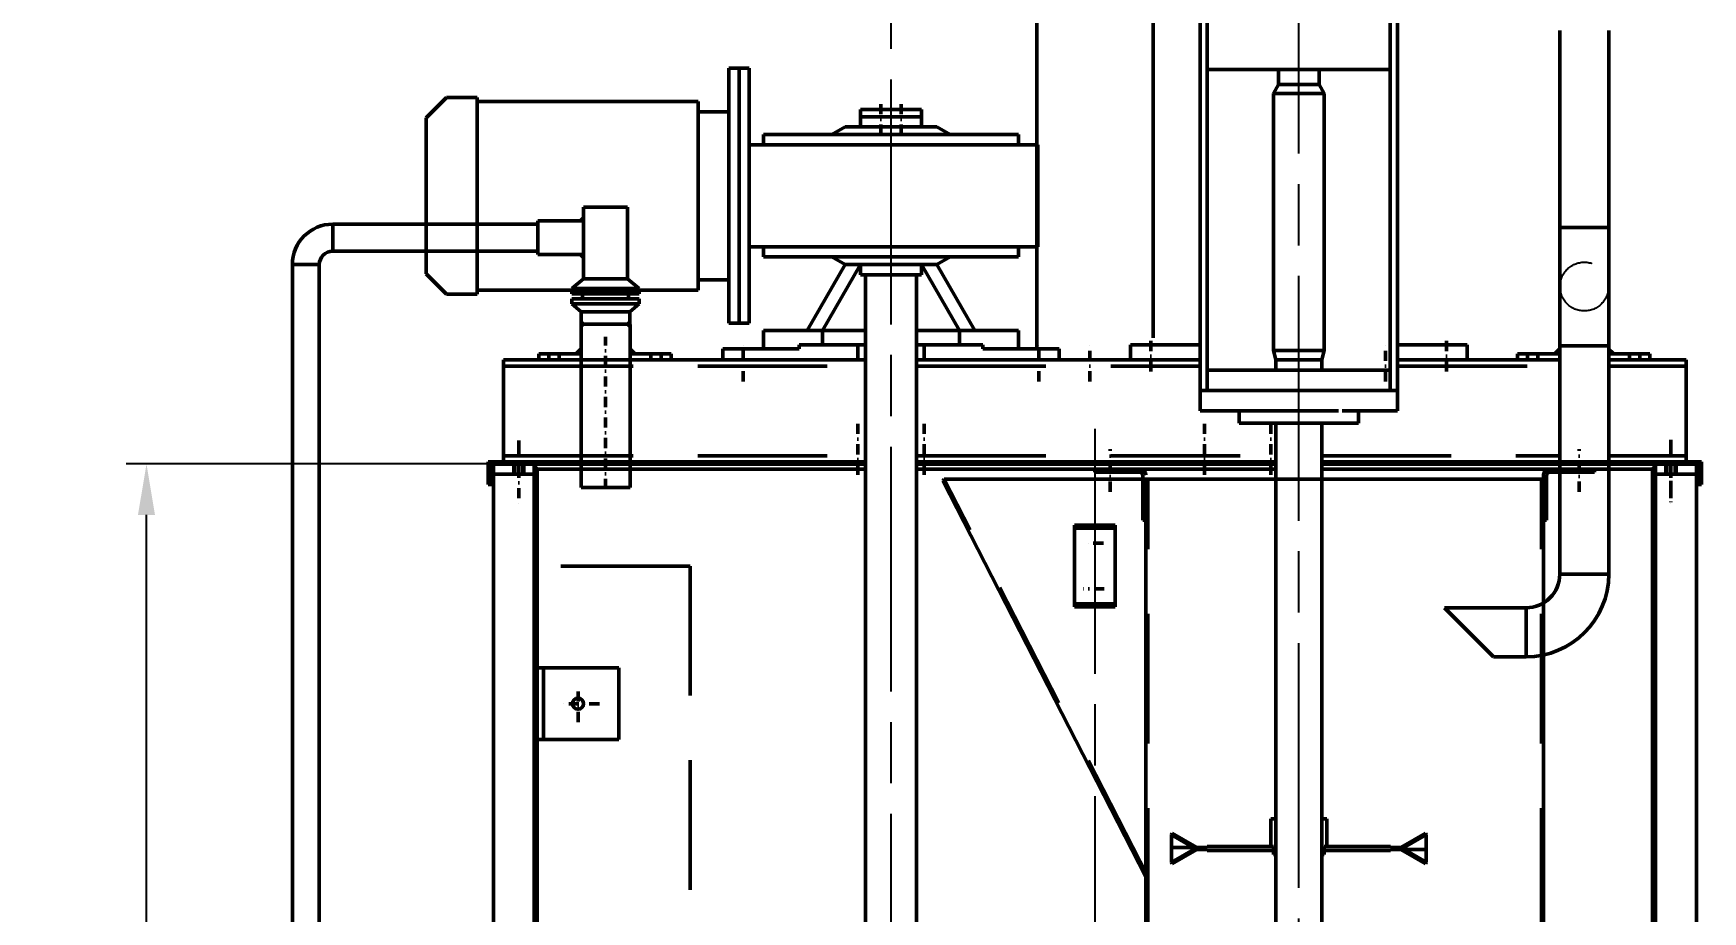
# Model space of a CAD drawing. Header units: millimetres. Extents: x 0 to 8400, y 0 to 5940.
# Drawn here: x 1627 to 3264, y 4206 to 5067 of the extents above; entities that cross this region are included whole.
import ezdxf

# ---------------------------------------------------------------- set-up
doc = ezdxf.new("R2010")
doc.units = ezdxf.units.MM
doc.header["$LTSCALE"] = 20
for name, pattern in [('AM_ISO02W050', [7.5, 6, -1.5]), ('AM_ISO08W050', [18, 12, -1.5, 3, -1.5]), ('DASHDOT', [1, 0.5, -0.25, 0, -0.25]), ('HIDDEN', [9.525, 6.35, -3.175])]:
    doc.linetypes.add(name, pattern=pattern)
for name, color, linetype, lineweight in [('AM_0', 7, 'Continuous', 50), ('AM_3', 6, 'AM_ISO02W050', 25), ('AM_5', 3, 'Continuous', 25), ('AM_7', 4, 'AM_ISO08W050', 25)]:
    doc.layers.add(name, color=color, linetype=linetype, lineweight=lineweight)
doc.styles.get("Standard").update_dxf_attribs({"font": 'ISOCP.SHX'})
doc.dimstyles.new('AM_ISO$0', dxfattribs={"dimtxt": 3.5, "dimasz": 2.5, "dimexe": 1, "dimexo": 1, "dimgap": 1.5, "dimtad": 1, "dimdsep": 46, "dimtxsty": 'Standard', "dimcen": 0, "dimclrd": 256, "dimclre": 256, "dimclrt": 2, "dimadec": 0, "dimazin": 2, "dimtp": 0.1, "dimtm": 0.1, "dimtfac": 0.71, "dimtdec": 3, "dimtmove": 0, "dimatfit": 3, "dimfxl": 1, "dimlwd": -1, "dimlwe": -1, "dimarcsym": 1})

# ---------------------------------------------------------------- blocks, each defined once
blk = doc.blocks.new('AM_TMP23')
at = {"layer": 'AM_0', "color": 3, "linetype": 'DASHDOT'}
for p, q in [((1849, 6079.54), (1849, 6115.54)), ((2139, 6079.54), (2139, 6115.54)), ((2189, 6079.54), (2189, 6115.54)), ((2479, 6079.54), (2479, 6115.54)), ((2614, 5973.96), (2614, 6123.21)), ((1569, 6021.54), (1569, 5985.54)), ((2699, 6021.54), (2699, 5985.54))]:
    blk.add_line(p, q, dxfattribs=at)
at = {"layer": 'AM_0', "color": 3, "linetype": 'Continuous'}
for p, q in [((1554, 6100.54), (1554, 6000.54)), ((1630, 6100.54), (1554, 6100.54)), ((1837.15, 6100.54), (1678, 6100.54)), ((2309, 6100.54), (2090.85, 6100.54)), ((2714, 6100.54), (2359, 6100.54)), ((2714, 6100.54), (2714, 6000.54)), ((1630, 6000.54), (1554, 6000.54)), ((1911.5, 6000.54), (1678, 6000.54)), ((2309, 6000.54), (2016.5, 6000.54)), ((2714, 6000.54), (2359, 6000.54))]:
    blk.add_line(p, q, dxfattribs=at)
at = {"layer": 'AM_0', "color": 3, "linetype": 'HIDDEN'}
for p, q in [((1630, 6094.54), (1554, 6094.54)), ((1837.15, 6094.54), (1678, 6094.54)), ((2309, 6094.54), (2030.85, 6094.54)), ((2714, 6094.54), (2359, 6094.54)), ((1630, 6006.54), (1554, 6006.54)), ((1911.5, 6006.54), (1678, 6006.54)), ((2309, 6006.54), (1956.5, 6006.54)), ((2714, 6006.54), (2375.5, 6006.54))]:
    blk.add_line(p, q, dxfattribs=at)
blk = doc.blocks.new('AM_TMP26')
at = {"layer": 'AM_0', "color": 1, "linetype": 'DASHDOT'}
for p, q in [((1659, 5971.3), (1659, 6013.16)), ((2119, 5971.3), (2119, 6013.16)), ((2064, 5485.42), (2064, 5501.67)), ((2055.87, 5493.54), (2072.12, 5493.54)), ((1681.69, 5358.54), (1715.6, 5358.54)), ((2096.31, 5358.54), (2062.4, 5358.54))]:
    blk.add_line(p, q, dxfattribs=at)
at = {"layer": 'AM_0', "color": 1, "linetype": 'Continuous'}
for p, q in [((1688, 5993.54), (1644, 5993.54)), ((1644, 5990.54), (1644, 5993.54)), ((2090, 5993.54), (2134, 5993.54)), ((2134, 5990.54), (2134, 5993.54)), ((1688, 5990.54), (1644, 5990.54)), ((1691, 5943.54), (1691, 5987.54)), ((1694, 5343.54), (1694, 5987.54)), ((2281.84, 5983.54), (1694, 5983.54)), ((2084, 5343.54), (2084, 5983.54)), ((2084, 5593.54), (2283.34, 5982.22)), ((2087, 5943.54), (2087, 5987.54)), ((2090, 5990.54), (2134, 5990.54)), ((2281.84, 5983.54), (2283.34, 5982.22)), ((1694, 5943.54), (1691, 5943.54)), ((2084, 5943.54), (2087, 5943.54)), ((2084, 5593.54), (2082, 5593.54)), ((2082.5, 5594.87), (2084, 5593.54)), ((1698, 5352.91), (1698, 5364.17)), ((1703.5, 5366.05), (1699, 5366.05)), ((1703.5, 5362.29), (1699, 5362.29)), ((1703.5, 5354.79), (1699, 5354.79)), ((1704.5, 5352.91), (1704.5, 5364.17)), ((2073.5, 5352.91), (2073.5, 5364.17)), ((2074.5, 5366.05), (2079, 5366.05)), ((2074.5, 5362.29), (2079, 5362.29)), ((2074.5, 5354.79), (2079, 5354.79)), ((2080, 5352.91), (2080, 5364.17)), ((2084, 5343.54), (1694, 5343.54)), ((1703.5, 5351.04), (1699, 5351.04)), ((2074.5, 5351.04), (2079, 5351.04))]:
    blk.add_line(p, q, dxfattribs=at)
at = {"layer": 'AM_0', "color": 1, "linetype": 'HIDDEN'}
for p, q in [((1696, 5343.54), (1696, 5983.54)), ((2082, 5343.54), (2082, 5983.54)), ((2082.5, 5594.87), (2281.84, 5983.54)), ((2056.49, 5493.54), (2060.25, 5500.04)), ((2060.25, 5487.04), (2056.49, 5493.54)), ((2060.25, 5500.04), (2067.75, 5500.04)), ((2067.75, 5487.04), (2060.25, 5487.04)), ((2067.75, 5500.04), (2071.5, 5493.54)), ((2071.5, 5493.54), (2067.75, 5487.04)), ((2078, 5373.54), (1700, 5373.54)), ((2078, 5371.54), (1700, 5371.54)), ((1698, 5343.54), (1698, 5369.54)), ((2080, 5343.54), (2080, 5369.54))]:
    blk.add_line(p, q, dxfattribs=at)
at = {"layer": 'AM_0', "color": 1, "linetype": 'Continuous'}
for points in [[(1699, 5366.05), (1698.96, 5366.05), (1698.92, 5366.04), (1698.88, 5366.03), (1698.84, 5366.02), (1698.8, 5366.01), (1698.77, 5366), (1698.73, 5365.98), (1698.69, 5365.96), (1698.65, 5365.93), (1698.62, 5365.9), (1698.55, 5365.84), (1698.48, 5365.77), (1698.41, 5365.69), (1698.35, 5365.6), (1698.29, 5365.5), (1698.24, 5365.39), (1698.19, 5365.27), (1698.11, 5365.02), (1698.05, 5364.75), (1698.01, 5364.46), (1698, 5364.17), (1698.01, 5363.88), (1698.05, 5363.59), (1698.11, 5363.32), (1698.19, 5363.07), (1698.24, 5362.95), (1698.29, 5362.84), (1698.35, 5362.74), (1698.41, 5362.65), (1698.48, 5362.57), (1698.55, 5362.5), (1698.62, 5362.44), (1698.65, 5362.41), (1698.69, 5362.39), (1698.73, 5362.36), (1698.77, 5362.35), (1698.8, 5362.33), (1698.84, 5362.32), (1698.88, 5362.31), (1698.92, 5362.3), (1698.96, 5362.3), (1699, 5362.29)], [(1699, 5354.79), (1698.96, 5354.79), (1698.92, 5354.78), (1698.88, 5354.78), (1698.84, 5354.77), (1698.8, 5354.75), (1698.77, 5354.74), (1698.73, 5354.72), (1698.69, 5354.7), (1698.65, 5354.67), (1698.62, 5354.65), (1698.55, 5354.58), (1698.48, 5354.51), (1698.41, 5354.43), (1698.35, 5354.34), (1698.29, 5354.24), (1698.24, 5354.13), (1698.19, 5354.01), (1698.11, 5353.76), (1698.05, 5353.49), (1698.01, 5353.21), (1698, 5352.91), (1698.01, 5352.62), (1698.05, 5352.33), (1698.11, 5352.06), (1698.19, 5351.81), (1698.24, 5351.69), (1698.29, 5351.59), (1698.35, 5351.49), (1698.41, 5351.39), (1698.48, 5351.31), (1698.55, 5351.24), (1698.62, 5351.18), (1698.65, 5351.15), (1698.69, 5351.13), (1698.73, 5351.11), (1698.77, 5351.09), (1698.8, 5351.07), (1698.84, 5351.06), (1698.88, 5351.05), (1698.92, 5351.04), (1698.96, 5351.04), (1699, 5351.04)], [(1699, 5362.29), (1698.98, 5362.29), (1698.96, 5362.29), (1698.94, 5362.29), (1698.92, 5362.28), (1698.9, 5362.28), (1698.88, 5362.27), (1698.86, 5362.26), (1698.84, 5362.25), (1698.8, 5362.22), (1698.77, 5362.19), (1698.73, 5362.15), (1698.69, 5362.11), (1698.65, 5362.06), (1698.58, 5361.95), (1698.51, 5361.82), (1698.44, 5361.66), (1698.32, 5361.3), (1698.21, 5360.86), (1698.13, 5360.38), (1698.02, 5359.27), (1698.01, 5358.1), (1698.09, 5356.97), (1698.17, 5356.46), (1698.27, 5355.99), (1698.38, 5355.59), (1698.44, 5355.42), (1698.51, 5355.27), (1698.58, 5355.13), (1698.65, 5355.02), (1698.69, 5354.97), (1698.73, 5354.93), (1698.77, 5354.89), (1698.8, 5354.86), (1698.84, 5354.83), (1698.86, 5354.82), (1698.88, 5354.81), (1698.9, 5354.81), (1698.92, 5354.8), (1698.94, 5354.8), (1698.96, 5354.79), (1698.98, 5354.79), (1699, 5354.79)], [(1703.5, 5362.29), (1703.54, 5362.3), (1703.58, 5362.3), (1703.62, 5362.31), (1703.66, 5362.32), (1703.69, 5362.33), (1703.73, 5362.35), (1703.77, 5362.36), (1703.81, 5362.39), (1703.85, 5362.41), (1703.88, 5362.44), (1703.95, 5362.5), (1704.02, 5362.57), (1704.09, 5362.65), (1704.15, 5362.74), (1704.21, 5362.84), (1704.26, 5362.95), (1704.31, 5363.07), (1704.39, 5363.32), (1704.45, 5363.59), (1704.49, 5363.88), (1704.5, 5364.17), (1704.49, 5364.46), (1704.45, 5364.75), (1704.39, 5365.02), (1704.31, 5365.27), (1704.26, 5365.39), (1704.21, 5365.5), (1704.15, 5365.6), (1704.09, 5365.69), (1704.02, 5365.77), (1703.95, 5365.84), (1703.88, 5365.9), (1703.85, 5365.93), (1703.81, 5365.96), (1703.77, 5365.98), (1703.73, 5366), (1703.69, 5366.01), (1703.66, 5366.02), (1703.62, 5366.03), (1703.58, 5366.04), (1703.54, 5366.05), (1703.5, 5366.05)], [(1703.5, 5354.79), (1703.52, 5354.79), (1703.54, 5354.79), (1703.56, 5354.8), (1703.58, 5354.8), (1703.6, 5354.81), (1703.62, 5354.81), (1703.64, 5354.82), (1703.66, 5354.83), (1703.69, 5354.86), (1703.73, 5354.89), (1703.77, 5354.93), (1703.81, 5354.97), (1703.85, 5355.02), (1703.92, 5355.13), (1703.99, 5355.27), (1704.05, 5355.42), (1704.18, 5355.79), (1704.28, 5356.22), (1704.37, 5356.71), (1704.48, 5357.81), (1704.49, 5358.98), (1704.41, 5360.11), (1704.33, 5360.63), (1704.23, 5361.09), (1704.12, 5361.49), (1704.05, 5361.66), (1703.99, 5361.82), (1703.92, 5361.95), (1703.85, 5362.06), (1703.81, 5362.11), (1703.77, 5362.15), (1703.73, 5362.19), (1703.69, 5362.22), (1703.66, 5362.25), (1703.64, 5362.26), (1703.62, 5362.27), (1703.6, 5362.28), (1703.58, 5362.28), (1703.56, 5362.29), (1703.54, 5362.29), (1703.52, 5362.29), (1703.5, 5362.29)], [(1703.5, 5351.04), (1703.54, 5351.04), (1703.58, 5351.04), (1703.62, 5351.05), (1703.66, 5351.06), (1703.69, 5351.07), (1703.73, 5351.09), (1703.77, 5351.11), (1703.81, 5351.13), (1703.85, 5351.15), (1703.88, 5351.18), (1703.95, 5351.24), (1704.02, 5351.31), (1704.09, 5351.39), (1704.15, 5351.49), (1704.21, 5351.59), (1704.26, 5351.69), (1704.31, 5351.81), (1704.39, 5352.06), (1704.45, 5352.33), (1704.49, 5352.62), (1704.5, 5352.91), (1704.49, 5353.21), (1704.45, 5353.49), (1704.39, 5353.76), (1704.31, 5354.01), (1704.26, 5354.13), (1704.21, 5354.24), (1704.15, 5354.34), (1704.09, 5354.43), (1704.02, 5354.51), (1703.95, 5354.58), (1703.88, 5354.65), (1703.85, 5354.67), (1703.81, 5354.7), (1703.77, 5354.72), (1703.73, 5354.74), (1703.69, 5354.75), (1703.66, 5354.77), (1703.62, 5354.78), (1703.58, 5354.78), (1703.54, 5354.79), (1703.5, 5354.79)], [(2074.5, 5366.05), (2074.46, 5366.05), (2074.42, 5366.04), (2074.38, 5366.03), (2074.34, 5366.02), (2074.3, 5366.01), (2074.27, 5366), (2074.23, 5365.98), (2074.19, 5365.96), (2074.15, 5365.93), (2074.12, 5365.9), (2074.05, 5365.84), (2073.98, 5365.77), (2073.91, 5365.69), (2073.85, 5365.6), (2073.79, 5365.5), (2073.74, 5365.39), (2073.69, 5365.27), (2073.61, 5365.02), (2073.55, 5364.75), (2073.51, 5364.46), (2073.5, 5364.17), (2073.51, 5363.88), (2073.55, 5363.59), (2073.61, 5363.32), (2073.69, 5363.07), (2073.74, 5362.95), (2073.79, 5362.84), (2073.85, 5362.74), (2073.91, 5362.65), (2073.98, 5362.57), (2074.05, 5362.5), (2074.12, 5362.44), (2074.15, 5362.41), (2074.19, 5362.39), (2074.23, 5362.36), (2074.27, 5362.35), (2074.3, 5362.33), (2074.34, 5362.32), (2074.38, 5362.31), (2074.42, 5362.3), (2074.46, 5362.3), (2074.5, 5362.29)], [(2074.5, 5354.79), (2074.46, 5354.79), (2074.42, 5354.78), (2074.38, 5354.78), (2074.34, 5354.77), (2074.3, 5354.75), (2074.27, 5354.74), (2074.23, 5354.72), (2074.19, 5354.7), (2074.15, 5354.67), (2074.12, 5354.65), (2074.05, 5354.58), (2073.98, 5354.51), (2073.91, 5354.43), (2073.85, 5354.34), (2073.79, 5354.24), (2073.74, 5354.13), (2073.69, 5354.01), (2073.61, 5353.76), (2073.55, 5353.49), (2073.51, 5353.21), (2073.5, 5352.91), (2073.51, 5352.62), (2073.55, 5352.33), (2073.61, 5352.06), (2073.69, 5351.81), (2073.74, 5351.69), (2073.79, 5351.59), (2073.85, 5351.49), (2073.91, 5351.39), (2073.98, 5351.31), (2074.05, 5351.24), (2074.12, 5351.18), (2074.15, 5351.15), (2074.19, 5351.13), (2074.23, 5351.11), (2074.27, 5351.09), (2074.3, 5351.07), (2074.34, 5351.06), (2074.38, 5351.05), (2074.42, 5351.04), (2074.46, 5351.04), (2074.5, 5351.04)], [(2074.5, 5362.29), (2074.48, 5362.29), (2074.46, 5362.29), (2074.44, 5362.29), (2074.42, 5362.28), (2074.4, 5362.28), (2074.38, 5362.27), (2074.36, 5362.26), (2074.34, 5362.25), (2074.3, 5362.22), (2074.27, 5362.19), (2074.23, 5362.15), (2074.19, 5362.11), (2074.15, 5362.06), (2074.08, 5361.95), (2074.01, 5361.82), (2073.94, 5361.66), (2073.82, 5361.3), (2073.71, 5360.86), (2073.63, 5360.38), (2073.52, 5359.27), (2073.51, 5358.1), (2073.59, 5356.97), (2073.67, 5356.46), (2073.76, 5355.99), (2073.88, 5355.59), (2073.94, 5355.42), (2074.01, 5355.27), (2074.08, 5355.13), (2074.15, 5355.02), (2074.19, 5354.97), (2074.23, 5354.93), (2074.27, 5354.89), (2074.3, 5354.86), (2074.34, 5354.83), (2074.36, 5354.82), (2074.38, 5354.81), (2074.4, 5354.81), (2074.42, 5354.8), (2074.44, 5354.8), (2074.46, 5354.79), (2074.48, 5354.79), (2074.5, 5354.79)], [(2079, 5362.29), (2079.04, 5362.3), (2079.08, 5362.3), (2079.12, 5362.31), (2079.16, 5362.32), (2079.19, 5362.33), (2079.23, 5362.35), (2079.27, 5362.36), (2079.31, 5362.39), (2079.34, 5362.41), (2079.38, 5362.44), (2079.45, 5362.5), (2079.52, 5362.57), (2079.59, 5362.65), (2079.65, 5362.74), (2079.71, 5362.84), (2079.76, 5362.95), (2079.81, 5363.07), (2079.89, 5363.32), (2079.95, 5363.59), (2079.99, 5363.88), (2080, 5364.17), (2079.99, 5364.46), (2079.95, 5364.75), (2079.89, 5365.02), (2079.81, 5365.27), (2079.76, 5365.39), (2079.71, 5365.5), (2079.65, 5365.6), (2079.59, 5365.69), (2079.52, 5365.77), (2079.45, 5365.84), (2079.38, 5365.9), (2079.35, 5365.93), (2079.31, 5365.96), (2079.27, 5365.98), (2079.23, 5366), (2079.19, 5366.01), (2079.16, 5366.02), (2079.12, 5366.03), (2079.08, 5366.04), (2079.04, 5366.05), (2079, 5366.05)], [(2079, 5354.79), (2079.02, 5354.79), (2079.04, 5354.79), (2079.06, 5354.8), (2079.08, 5354.8), (2079.1, 5354.81), (2079.12, 5354.81), (2079.14, 5354.82), (2079.16, 5354.83), (2079.19, 5354.86), (2079.23, 5354.89), (2079.27, 5354.93), (2079.31, 5354.97), (2079.35, 5355.02), (2079.42, 5355.13), (2079.49, 5355.27), (2079.55, 5355.42), (2079.68, 5355.79), (2079.78, 5356.22), (2079.87, 5356.71), (2079.98, 5357.81), (2079.99, 5358.98), (2079.91, 5360.11), (2079.83, 5360.63), (2079.73, 5361.09), (2079.62, 5361.49), (2079.55, 5361.66), (2079.49, 5361.82), (2079.42, 5361.95), (2079.35, 5362.06), (2079.31, 5362.11), (2079.27, 5362.15), (2079.23, 5362.19), (2079.19, 5362.22), (2079.16, 5362.25), (2079.14, 5362.26), (2079.12, 5362.27), (2079.1, 5362.28), (2079.08, 5362.28), (2079.06, 5362.29), (2079.04, 5362.29), (2079.02, 5362.29), (2079, 5362.29)], [(2079, 5351.04), (2079.04, 5351.04), (2079.08, 5351.04), (2079.12, 5351.05), (2079.16, 5351.06), (2079.19, 5351.07), (2079.23, 5351.09), (2079.27, 5351.11), (2079.31, 5351.13), (2079.35, 5351.15), (2079.38, 5351.18), (2079.45, 5351.24), (2079.52, 5351.31), (2079.59, 5351.39), (2079.65, 5351.49), (2079.71, 5351.59), (2079.76, 5351.69), (2079.81, 5351.81), (2079.89, 5352.06), (2079.95, 5352.33), (2079.99, 5352.62), (2080, 5352.91), (2079.99, 5353.21), (2079.95, 5353.49), (2079.89, 5353.76), (2079.81, 5354.01), (2079.76, 5354.13), (2079.71, 5354.24), (2079.65, 5354.34), (2079.59, 5354.43), (2079.52, 5354.51), (2079.45, 5354.58), (2079.38, 5354.65), (2079.34, 5354.67), (2079.31, 5354.7), (2079.27, 5354.72), (2079.23, 5354.74), (2079.19, 5354.75), (2079.16, 5354.77), (2079.12, 5354.78), (2079.08, 5354.78), (2079.04, 5354.79), (2079, 5354.79)]]:
    blk.add_lwpolyline(points, dxfattribs=at)
at = {"layer": 'AM_0', "color": 1, "linetype": 'HIDDEN'}
for radius in [6.5, 3.38]:
    blk.add_circle((2064, 5493.54), radius, dxfattribs=at)
at = {"layer": 'AM_0', "color": 1, "linetype": 'Continuous'}
for centre, radius, start, end in [((1688, 5987.54), 6, 0.00001, 90), ((2090, 5987.54), 6, 90, 180), ((1688, 5987.54), 3, 0.00001, 90), ((2090, 5987.54), 3, 90, 180)]:
    blk.add_arc(centre, radius, start, end, dxfattribs=at)
at = {"layer": 'AM_0', "color": 1, "linetype": 'HIDDEN'}
for centre, radius, start, end in [((2064, 5493.54), 4, 90, 0.00001), ((1700, 5369.54), 4, 90, 180), ((1700, 5369.54), 2, 90, 180), ((2078, 5369.54), 4, 0.00001, 90), ((2078, 5369.54), 2, 0.00001, 90)]:
    blk.add_arc(centre, radius, start, end, dxfattribs=at)
blk = doc.blocks.new('*D26')
at = {"layer": 'AM_5', "transparency": 16777216}
for p, q in [((2191.9, 4644.7), (1717.7, 4644.7)), ((1737.7, 3394.7), (1737.7, 4594.7)), ((2091.9, 3344.7), (1717.7, 3344.7))]:
    blk.add_line(p, q, dxfattribs=at)
for points in [[(1729.3, 4594.7), (1746, 4594.7), (1737.7, 4644.7)], [(1729.3, 3394.7), (1746, 3394.7), (1737.7, 3344.7)]]:
    blk.add_solid(points, dxfattribs=at)
at = {"layer": 'Defpoints', "color": 0, "transparency": 16777216}
for p in [(1737.7, 4644.7), (2211.9, 4644.7), (2111.9, 3344.7)]:
    blk.add_point(p, dxfattribs=at)
at = {"layer": 'AM_5', "color": 2, "transparency": 16777216, "insert": (1672.7, 4069.7), "char_height": 70, "attachment_point": 5, "rotation": 90}
blk.add_mtext('1300', dxfattribs=at)
blk = doc.blocks.new('*D29')
at = {"layer": 'AM_5', "transparency": 16777216}
for p, q in [((2630.9, 5744.7), (6840.8, 5744.7)), ((6820.8, 5694.7), (6820.8, 3394.7)), ((5887.9, 3344.7), (6840.8, 3344.7))]:
    blk.add_line(p, q, dxfattribs=at)
for points in [[(6812.4, 5694.7), (6829.1, 5694.7), (6820.8, 5744.7)], [(6812.4, 3394.7), (6829.1, 3394.7), (6820.8, 3344.7)]]:
    blk.add_solid(points, dxfattribs=at)
at = {"layer": 'Defpoints', "color": 0, "transparency": 16777216}
for p in [(2610.9, 5744.7), (5867.9, 3344.7), (6820.8, 3344.7)]:
    blk.add_point(p, dxfattribs=at)
at = {"layer": 'AM_5', "color": 2, "transparency": 16777216, "insert": (6755.8, 4619.7), "char_height": 70, "attachment_point": 5, "rotation": 90}
blk.add_mtext('2400', dxfattribs=at)

msp = doc.modelspace()

# ---------------------------------------------------------------- linework, layer by layer
at = {"layer": 'AM_0', "color": 3, "linetype": 'Continuous'}
for p, q in [((2610.947, 5744.666), (2610.947, 4757.666)), ((2724.947, 5221.666), (2724.947, 4768.366)), ((2771.097, 4696.666), (2771.097, 5206.666)), ((2778.197, 4716.416), (2778.197, 5206.666)), ((2957.697, 4716.416), (2957.697, 5206.666)), ((2964.797, 4696.666), (2964.797, 5206.666)), ((2308.947, 5032.666), (2328.947, 5032.666)), ((2308.947, 5032.666), (2308.947, 4782.666)), ((2318.947, 5032.666), (2318.947, 4782.666)), ((2328.947, 5032.666), (2328.947, 4782.666)), ((2778.197, 5031.666), (2957.697, 5031.666)), ((2847.947, 5031.666), (2847.947, 5016.666)), ((2887.947, 5031.666), (2887.947, 5016.666)), ((2842.947, 5008.006), (2847.947, 5016.666)), ((2847.947, 5016.666), (2887.947, 5016.666)), ((2892.947, 5008.006), (2887.947, 5016.666)), ((2031.947, 5004.166), (2011.947, 4984.166)), ((2031.947, 5004.166), (2061.947, 5004.166)), ((2061.947, 5004.166), (2061.947, 4811.166)), ((2061.947, 5000.166), (2278.947, 5000.166)), ((2278.947, 5000.166), (2278.947, 4815.166)), ((2842.947, 5008.006), (2842.947, 4755.996)), ((2842.947, 5008.006), (2892.947, 5008.006)), ((2892.947, 5008.006), (2892.947, 4755.996)), ((2011.947, 4984.166), (2011.947, 4831.166)), ((2278.947, 4990.166), (2308.947, 4990.166)), ((2437.947, 4992.166), (2497.947, 4992.166)), ((2437.947, 4985.166), (2437.947, 4992.166)), ((2437.947, 4985.166), (2497.947, 4985.166)), ((2437.947, 4975.166), (2437.947, 4985.166)), ((2497.947, 4985.166), (2497.947, 4992.166)), ((2497.947, 4975.166), (2497.947, 4985.166)), ((2592.947, 4967.666), (2342.947, 4967.666)), ((2342.947, 4967.666), (2342.947, 4957.666)), ((2422.947, 4975.166), (2409.967, 4967.666)), ((2512.947, 4975.166), (2422.947, 4975.166)), ((2512.947, 4975.166), (2525.957, 4967.666)), ((2592.947, 4967.666), (2592.947, 4957.666)), ((2611.947, 4957.666), (2328.947, 4957.666)), ((2611.947, 4957.666), (2611.947, 4857.666)), ((2209.447, 4896.666), (2166.447, 4896.666)), ((2166.447, 4826.316), (2166.447, 4896.666)), ((2209.447, 4826.316), (2209.447, 4896.666)), ((1920.387, 4853.446), (1920.387, 4879.886)), ((1920.387, 4879.886), (2121.447, 4879.886)), ((2121.447, 4850.166), (2121.447, 4883.166)), ((2166.447, 4883.166), (2121.447, 4883.166)), ((2163.447, 4883.166), (2166.447, 4886.166)), ((2163.807, 4883.166), (2166.447, 4885.806)), ((2166.447, 4885.386), (2164.227, 4883.166)), ((2164.657, 4883.166), (2166.447, 4884.956)), ((2166.447, 4884.536), (2165.077, 4883.166)), ((2165.507, 4883.166), (2166.447, 4884.106)), ((2166.447, 4883.686), (2165.927, 4883.166)), ((2166.357, 4883.166), (2166.447, 4883.266)), ((1920.387, 4853.446), (2121.447, 4853.446)), ((2166.447, 4850.166), (2121.447, 4850.166)), ((2163.447, 4850.166), (2166.447, 4847.166)), ((2166.447, 4847.566), (2163.847, 4850.166)), ((2164.267, 4850.166), (2166.447, 4847.986)), ((2166.447, 4848.416), (2164.697, 4850.166)), ((2165.117, 4850.166), (2166.447, 4848.836)), ((2166.447, 4849.266), (2165.547, 4850.166)), ((2165.967, 4850.166), (2166.447, 4849.686)), ((2166.447, 4850.106), (2166.387, 4850.166)), ((2611.947, 4857.666), (2328.947, 4857.666)), ((2342.947, 4847.666), (2342.947, 4857.666)), ((2592.947, 4847.666), (2342.947, 4847.666)), ((2422.947, 4840.166), (2409.957, 4847.666)), ((2512.947, 4840.166), (2525.967, 4847.666)), ((2592.947, 4847.666), (2592.947, 4857.666)), ((1880.727, 4840.226), (1907.167, 4840.226)), ((1880.727, 4127.666), (1880.727, 4840.226)), ((1907.167, 4127.666), (1907.167, 4840.226)), ((2011.947, 4831.166), (2031.947, 4811.166)), ((2385.707, 4775.666), (2422.947, 4840.166)), ((2400.707, 4775.666), (2437.947, 4840.166)), ((2512.947, 4840.166), (2422.947, 4840.166)), ((2437.947, 4840.166), (2437.947, 4830.166)), ((2437.947, 4830.166), (2497.947, 4830.166)), ((2442.947, 3855.666), (2442.947, 4830.166)), ((2492.947, 3855.666), (2492.947, 4830.166)), ((2497.947, 4840.166), (2497.947, 4830.166)), ((2535.187, 4775.666), (2497.947, 4840.166)), ((2550.187, 4775.666), (2512.947, 4840.166)), ((2061.947, 4815.166), (2278.947, 4815.166)), ((2166.447, 4826.316), (2154.947, 4816.666)), ((2154.947, 4811.666), (2154.947, 4816.666)), ((2220.947, 4816.666), (2154.947, 4816.666)), ((2166.447, 4826.316), (2209.447, 4826.316)), ((2209.447, 4826.316), (2220.947, 4816.666)), ((2220.947, 4811.666), (2220.947, 4816.666)), ((2278.947, 4825.166), (2308.947, 4825.166)), ((2031.947, 4811.166), (2061.947, 4811.166)), ((2220.947, 4811.666), (2154.947, 4811.666)), ((2220.947, 4806.666), (2154.947, 4806.666)), ((2154.947, 4801.666), (2154.947, 4806.666)), ((2220.947, 4801.666), (2154.947, 4801.666)), ((2164.047, 4794.036), (2154.947, 4801.666)), ((2165.447, 4806.666), (2165.447, 4811.666)), ((2210.447, 4806.666), (2210.447, 4811.666)), ((2211.847, 4794.036), (2220.947, 4801.666)), ((2220.947, 4801.666), (2220.947, 4806.666)), ((2163.947, 4779.666), (2164.047, 4783.666)), ((2165.947, 4781.666), (2163.947, 4779.666)), ((2164.047, 4783.666), (2164.047, 4794.036)), ((2164.047, 4794.036), (2211.847, 4794.036)), ((2164.047, 4783.666), (2165.947, 4781.666)), ((2164.447, 4783.246), (2164.447, 4780.166)), ((2164.947, 4780.666), (2164.947, 4782.716)), ((2165.447, 4782.196), (2165.447, 4781.166)), ((2209.947, 4781.666), (2165.947, 4781.666)), ((2165.947, 4781.666), (2165.947, 4781.666)), ((2211.847, 4783.666), (2209.947, 4781.666)), ((2209.947, 4781.666), (2211.947, 4779.666)), ((2210.447, 4782.196), (2210.447, 4781.166)), ((2210.947, 4780.666), (2210.947, 4782.716)), ((2211.447, 4783.246), (2211.447, 4780.166)), ((2211.847, 4783.666), (2211.847, 4794.036)), ((2211.847, 4783.666), (2211.947, 4779.666)), ((2308.947, 4782.666), (2328.947, 4782.666)), ((2163.947, 4621.666), (2163.947, 4779.666)), ((2211.947, 4779.666), (2211.947, 4779.686)), ((2211.947, 4621.666), (2211.947, 4779.666)), ((2342.947, 4775.666), (2342.947, 4757.666)), ((2342.947, 4775.666), (2400.707, 4775.666)), ((2400.707, 4775.666), (2442.947, 4775.666)), ((2400.707, 4775.666), (2400.707, 4761.666)), ((2492.947, 4775.666), (2592.947, 4775.666)), ((2535.187, 4775.666), (2535.187, 4761.666)), ((2592.947, 4775.666), (2592.947, 4757.666)), ((2164.047, 4752.666), (2122.367, 4752.666)), ((2122.367, 4746.666), (2122.367, 4752.666)), ((2132.367, 4746.666), (2132.367, 4752.666)), ((2142.367, 4746.666), (2142.367, 4752.666)), ((2159.047, 4752.666), (2164.047, 4757.666)), ((2164.047, 4756.976), (2159.737, 4752.666)), ((2160.447, 4752.666), (2164.047, 4756.266)), ((2164.047, 4755.566), (2161.147, 4752.666)), ((2161.857, 4752.666), (2164.047, 4754.856)), ((2164.047, 4754.146), (2162.567, 4752.666)), ((2163.267, 4752.666), (2164.047, 4753.446)), ((2164.047, 4752.736), (2163.977, 4752.666)), ((2211.847, 4757.666), (2216.847, 4752.666)), ((2211.847, 4757.636), (2216.817, 4752.666)), ((2216.107, 4752.666), (2211.847, 4756.926)), ((2211.847, 4756.226), (2215.397, 4752.666)), ((2214.697, 4752.666), (2211.847, 4755.516)), ((2211.847, 4754.806), (2213.987, 4752.666)), ((2213.277, 4752.666), (2211.847, 4754.106)), ((2211.847, 4753.396), (2212.567, 4752.666)), ((2211.867, 4752.666), (2211.847, 4752.686)), ((2252.367, 4752.666), (2211.847, 4752.666)), ((2232.367, 4746.666), (2232.367, 4752.666)), ((2242.367, 4746.666), (2242.367, 4752.666)), ((2252.367, 4746.666), (2252.367, 4752.666)), ((2302.947, 4757.666), (2377.947, 4757.666)), ((2302.947, 4757.666), (2302.947, 4746.666)), ((2377.947, 4757.666), (2377.947, 4761.666)), ((2377.947, 4761.666), (2442.947, 4761.666)), ((2435.447, 4746.666), (2435.447, 4761.666)), ((2492.947, 4761.666), (2557.947, 4761.666)), ((2500.447, 4746.666), (2500.447, 4761.666)), ((2557.947, 4757.666), (2557.947, 4761.666)), ((2557.947, 4757.666), (2632.947, 4757.666)), ((2632.947, 4757.666), (2632.947, 4746.666)), ((2771.097, 4761.666), (2702.947, 4761.666)), ((2702.947, 4746.666), (2702.947, 4761.666)), ((2845.447, 4746.666), (2842.947, 4755.996)), ((2842.947, 4755.996), (2892.947, 4755.996)), ((2890.447, 4746.666), (2892.947, 4755.996)), ((2964.797, 4761.666), (3032.947, 4761.666)), ((3032.947, 4746.666), (3032.947, 4761.666)), ((3124.047, 4752.666), (3082.367, 4752.666)), ((3082.367, 4746.666), (3082.367, 4752.666)), ((3092.367, 4746.666), (3092.367, 4752.666)), ((3102.367, 4746.666), (3102.367, 4752.666)), ((3119.047, 4752.666), (3124.047, 4757.666)), ((3124.047, 4756.976), (3119.737, 4752.666)), ((3120.447, 4752.666), (3124.047, 4756.266)), ((3124.047, 4755.566), (3121.147, 4752.666)), ((3121.857, 4752.666), (3124.047, 4754.856)), ((3124.047, 4754.146), (3122.567, 4752.666)), ((3123.267, 4752.666), (3124.047, 4753.446)), ((3124.047, 4752.736), (3123.977, 4752.666)), ((3171.847, 4757.666), (3176.847, 4752.666)), ((3171.847, 4757.636), (3176.817, 4752.666)), ((3176.107, 4752.666), (3171.847, 4756.926)), ((3171.847, 4756.226), (3175.397, 4752.666)), ((3174.697, 4752.666), (3171.847, 4755.516)), ((3171.847, 4754.806), (3173.987, 4752.666)), ((3173.277, 4752.666), (3171.847, 4754.106)), ((3171.847, 4753.396), (3172.567, 4752.666)), ((3171.867, 4752.666), (3171.847, 4752.686)), ((3212.367, 4752.666), (3171.847, 4752.666)), ((3192.367, 4746.666), (3192.367, 4752.666)), ((3202.367, 4746.666), (3202.367, 4752.666)), ((3212.367, 4746.666), (3212.367, 4752.666)), ((2302.947, 4746.666), (2442.947, 4746.666)), ((2492.947, 4746.666), (2632.947, 4746.666)), ((2771.097, 4746.666), (2702.947, 4746.666)), ((2778.197, 4736.666), (2957.697, 4736.666)), ((2845.447, 4746.666), (2890.447, 4746.666)), ((2845.447, 4746.666), (2845.447, 4736.666)), ((2890.447, 4746.666), (2890.447, 4736.666)), ((2964.797, 4746.666), (3032.947, 4746.666)), ((2771.097, 4716.666), (2964.797, 4716.666)), ((2771.097, 4696.666), (2906.947, 4696.666)), ((2809.447, 4696.666), (2809.447, 4684.666)), ((2809.447, 4684.666), (2926.447, 4684.666)), ((2845.447, 4684.666), (2845.447, 3897.666)), ((2890.447, 4684.666), (2890.447, 3897.666)), ((2910.447, 4696.666), (2964.797, 4696.666)), ((2910.447, 4696.666), (2926.447, 4696.666)), ((2926.447, 4696.666), (2926.447, 4684.666)), ((2072.947, 4624.666), (2072.947, 4646.666)), ((2442.947, 4646.666), (2072.947, 4646.666)), ((2442.947, 4644.666), (2072.947, 4644.666)), ((2074.947, 4624.666), (2074.947, 4644.666)), ((2077.947, 4644.666), (2077.947, 4049.666)), ((2117.947, 4634.666), (2077.947, 4634.666)), ((2097.947, 4644.666), (2097.947, 4634.666)), ((2098.947, 4644.666), (2098.947, 4634.666)), ((2106.947, 4644.666), (2106.947, 4634.666)), ((2107.947, 4644.666), (2107.947, 4634.666)), ((2117.947, 4644.666), (2117.947, 3782.036)), ((2120.947, 4639.666), (2117.947, 4642.666)), ((2442.947, 4639.666), (2117.947, 4639.666)), ((2120.947, 4639.666), (2120.947, 3782.036)), ((2845.447, 4646.666), (2492.947, 4646.666)), ((2845.447, 4644.666), (2492.947, 4644.666)), ((2845.447, 4639.666), (2492.947, 4639.666)), ((3262.947, 4646.666), (2890.447, 4646.666)), ((3262.947, 4644.666), (2890.447, 4644.666)), ((3217.947, 4639.666), (2890.447, 4639.666)), ((3214.947, 4639.666), (3217.947, 4642.666)), ((3214.947, 4639.666), (3214.947, 3908.166)), ((3217.947, 4644.666), (3217.947, 3908.166)), ((3257.947, 4634.666), (3217.947, 4634.666)), ((3227.947, 4644.666), (3227.947, 4634.666)), ((3228.947, 4644.666), (3228.947, 4634.666)), ((3236.947, 4644.666), (3236.947, 4634.666)), ((3237.947, 4644.666), (3237.947, 4634.666)), ((3257.947, 4644.666), (3257.947, 4049.666)), ((3260.947, 4624.666), (3260.947, 4644.666)), ((3262.947, 4624.666), (3262.947, 4646.666)), ((2077.947, 4624.666), (2072.947, 4624.666)), ((2163.947, 4621.666), (2211.947, 4621.666)), ((3257.947, 4624.666), (3262.947, 4624.666)), ((3105.947, 4579.666), (3107.947, 4579.666)), ((2200.947, 4444.666), (2120.947, 4444.666)), ((2126.947, 4444.666), (2126.947, 4374.666)), ((2200.947, 4444.666), (2200.947, 4374.666)), ((3105.947, 4419.666), (3107.947, 4419.666)), ((2200.947, 4374.666), (2120.947, 4374.666)), ((2840.447, 4296.666), (2840.447, 4269.666)), ((2845.447, 4296.666), (2840.447, 4296.666)), ((2845.447, 4296.666), (2845.447, 4261.666)), ((2890.447, 4296.666), (2890.447, 4261.666)), ((2895.447, 4296.666), (2890.447, 4296.666)), ((2895.447, 4296.666), (2895.447, 4269.666)), ((2742.947, 4281.096), (2743.817, 4282.596)), ((2742.947, 4254.236), (2742.947, 4281.096)), ((2767.487, 4268.936), (2743.817, 4282.596)), ((2968.407, 4268.936), (2992.077, 4282.596)), ((2968.877, 4267.206), (2992.947, 4281.096)), ((2992.947, 4281.096), (2992.077, 4282.596)), ((2992.947, 4281.096), (2992.947, 4254.236)), ((2742.947, 4268.666), (2777.947, 4268.666)), ((2767.017, 4268.126), (2742.947, 4254.236)), ((2767.487, 4266.396), (2743.817, 4252.736)), ((2768.487, 4266.666), (2777.947, 4266.666)), ((2842.947, 4269.666), (2777.947, 4269.666)), ((2777.947, 4268.666), (2777.947, 4269.666)), ((2777.947, 4265.666), (2777.947, 4266.666)), ((2842.947, 4265.666), (2777.947, 4265.666)), ((2842.947, 4269.666), (2842.947, 4261.666)), ((2845.447, 4261.666), (2842.947, 4261.666)), ((2892.947, 4261.666), (2890.447, 4261.666)), ((2957.947, 4269.666), (2892.947, 4269.666)), ((2892.947, 4269.666), (2892.947, 4261.666)), ((2957.947, 4265.666), (2892.947, 4265.666)), ((2957.947, 4269.666), (2957.947, 4268.666)), ((2967.407, 4268.666), (2957.947, 4268.666)), ((2957.947, 4266.666), (2957.947, 4265.666)), ((2992.947, 4266.666), (2957.947, 4266.666)), ((2968.407, 4266.396), (2992.077, 4252.736)), ((2742.947, 4254.236), (2743.817, 4252.736)), ((2992.947, 4254.236), (2992.077, 4252.736))]:
    msp.add_line(p, q, dxfattribs=at)
at = {"layer": 'AM_0', "color": 2}
for p, q in [((3123.947, 5069.666), (3123.947, 4536.666)), ((3171.947, 5069.666), (3171.947, 4536.666)), ((3124.047, 4876.666), (3171.847, 4876.666)), ((3124.047, 4760.666), (3171.847, 4760.666)), ((3171.947, 4536.666), (3123.947, 4536.666)), ((3090.947, 4503.666), (3010.947, 4503.666)), ((3058.947, 4455.666), (3010.947, 4503.666)), ((3090.947, 4455.666), (3090.947, 4503.666)), ((3090.947, 4455.666), (3058.947, 4455.666))]:
    msp.add_line(p, q, dxfattribs=at)
at = {"layer": 'AM_0', "color": 3, "linetype": 'DASHDOT'}
for p, q in [((2457.947, 4967.516), (2457.947, 5001.066)), ((2477.947, 4967.516), (2477.947, 5001.066)), ((2722.947, 4735.286), (2722.947, 4768.366)), ((3012.947, 4735.286), (3012.947, 4768.366)), ((2435.447, 4633.996), (2435.447, 4684.166)), ((2500.447, 4633.996), (2500.447, 4684.166)), ((2775.447, 4633.996), (2775.447, 4684.166)), ((2840.447, 4633.996), (2840.447, 4684.166)), ((3232.947, 4668.376), (3232.947, 4607.326)), ((2102.947, 4661.296), (2102.947, 4601.556)), ((2775.447, 4633.996), (2775.447, 4661.596)), ((3232.947, 4661.296), (3232.947, 4601.556)), ((2676.347, 4567.166), (2656.787, 4567.166)), ((2677.137, 4522.166), (2656.787, 4522.166)), ((2160.947, 4391.676), (2160.947, 4426.736)), ((2181.907, 4409.666), (2145.437, 4409.666))]:
    msp.add_line(p, q, dxfattribs=at)
at = {"layer": 'AM_0', "color": 3, "linetype": 'HIDDEN'}
for p, q in [((2687.947, 4584.666), (2647.947, 4584.666)), ((2647.947, 4584.666), (2647.947, 4504.666)), ((2687.947, 4584.666), (2687.947, 4504.666)), ((2687.947, 4581.666), (2647.947, 4581.666)), ((2270.947, 4544.666), (2120.947, 4544.666)), ((2270.947, 4544.666), (2270.947, 3794.666)), ((2687.947, 4507.666), (2647.947, 4507.666)), ((2687.947, 4504.666), (2647.947, 4504.666)), ((2766.217, 4267.666), (2742.947, 4281.096)), ((2969.677, 4267.666), (2992.947, 4254.236))]:
    msp.add_line(p, q, dxfattribs=at)
at = {"layer": 'AM_0', "color": 3, "linetype": 'Continuous'}
msp.add_circle((2160.947, 4409.666), 5.5, dxfattribs=at)
for centre, radius, start, end in [((1920.387, 4840.226), 39.66, 90, 179.999987), ((1920.387, 4840.226), 13.22, 90, 179.999987), ((2769.017, 4264.666), 4, 90, 120), ((2768.487, 4270.666), 2, 240, 270), ((2768.487, 4264.666), 2, 90, 120), ((2966.877, 4270.666), 4, 270, 300), ((2967.407, 4270.666), 2, 270, 300), ((2967.407, 4264.666), 2, 60, 90)]:
    msp.add_arc(centre, radius, start, end, dxfattribs=at)
at = {"layer": 'AM_0', "color": 2}
for radius in [81, 33]:
    msp.add_arc((3090.947, 4536.666), radius, 270, 0, dxfattribs=at)
at = {"layer": 'AM_3'}
msp.add_circle((3147.947, 4818.666), 23.9, dxfattribs=at)
at = {"layer": 'AM_7'}
for p, q in [((2867.947, 3869.096), (2867.947, 5708.686)), ((2467.947, 3701.626), (2467.947, 5088.026)), ((2667.947, 4679.076), (2667.947, 3433.546))]:
    msp.add_line(p, q, dxfattribs=at)

# ---------------------------------------------------------------- block references
at = {"xscale": -1}
for name in ['AM_TMP23', 'AM_TMP26']:
    msp.add_blockref(name, (4801.947, -1353.874), dxfattribs=at)

# ---------------------------------------------------------------- dimensions: what is measured, and where the dimension line sits
at = {"layer": 'AM_5'}
for base, p1, p2, override, picture, middle in [((6820.766, 3344.666), (2610.947, 5744.666), (5867.947, 3344.666), {"dimscale": 20}, '*D29', (6820.766, 4619.666)), ((1737.668, 4644.666), (2111.947, 3344.666), (2211.947, 4644.666), {"dimscale": 20, "dimtix": 1}, '*D26', (1737.668, 4069.666))]:
    dim = msp.add_linear_dim(base=base, p1=p1, p2=p2, angle=90, dimstyle='AM_ISO$0', override=override, dxfattribs=at)
    dim.commit()
    dim.dimension.update_dxf_attribs({"geometry": picture, "text_midpoint": middle, "dimtype": 160})

doc.saveas('drawing.dxf')
